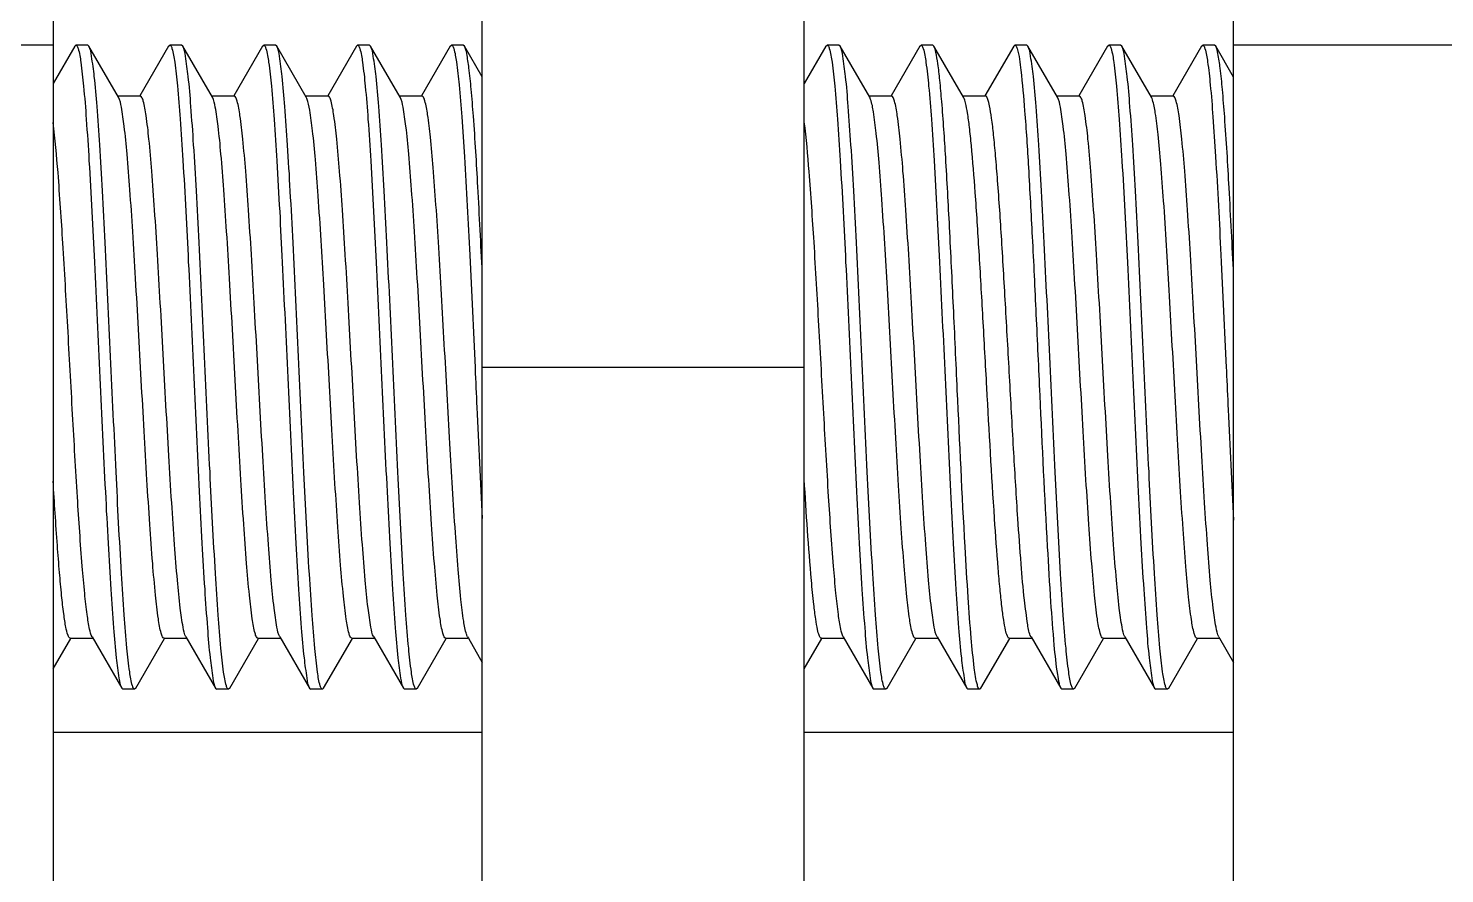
# Model space of a CAD drawing. Extents: x 4995099 to 5303443, y 4627657 to 4889583.
# Drawn here: x 5021306.7 to 5021689.9, y 4732036.4 to 4732265.1 of the extents above; entities that cross this region are included whole.
import ezdxf

# ---------------------------------------------------------------- set-up
doc = ezdxf.new("R2010")
doc.units = 0
doc.header["$LTSCALE"] = 1000
doc.header["$MEASUREMENT"] = 0
doc.layers.get('0').update_dxf_attribs({"color": 4, "linetype": 'CONTINUOUS'})

msp = doc.modelspace()

# ---------------------------------------------------------------- linework, layer by layer
at = {"linetype": 'Continuous'}
for p, q in [((5021429.53, 4731883.02), (5021429.53, 4732641.79)), ((5021313.4, 4732478.34), (5021313.4, 4731908.73)), ((5021632.84, 4731908.73), (5021632.84, 4732478.34)), ((5021516.65, 4731883.02), (5021516.65, 4732396.38)), ((5021313.4, 4732260.54), (5021226.28, 4732260.54)), ((5021319.23, 4732260.26), (5021313.4, 4732250.19)), ((5021319.23, 4732260.26), (5021319.56, 4732260.54)), ((5021322.74, 4732260.54), (5021319.56, 4732260.54)), ((5021322.74, 4732260.54), (5021319.56, 4732260.54)), ((5021319.56, 4732260.54), (5021319.61, 4732260.54)), ((5021323.06, 4732260.26), (5021322.74, 4732260.54)), ((5021331.08, 4732246.42), (5021323.06, 4732260.26)), ((5021344.64, 4732260.26), (5021336.86, 4732246.83)), ((5021344.64, 4732260.26), (5021344.97, 4732260.54)), ((5021348.15, 4732260.54), (5021344.97, 4732260.54)), ((5021348.15, 4732260.54), (5021344.97, 4732260.54)), ((5021344.97, 4732260.54), (5021345.02, 4732260.54)), ((5021348.47, 4732260.26), (5021348.15, 4732260.54)), ((5021356.49, 4732246.42), (5021348.47, 4732260.26)), ((5021370.05, 4732260.26), (5021362.27, 4732246.83)), ((5021370.05, 4732260.26), (5021370.38, 4732260.54)), ((5021373.56, 4732260.54), (5021370.38, 4732260.54)), ((5021373.56, 4732260.54), (5021370.38, 4732260.54)), ((5021370.38, 4732260.54), (5021370.43, 4732260.54)), ((5021373.88, 4732260.26), (5021373.56, 4732260.54)), ((5021381.9, 4732246.42), (5021373.88, 4732260.26)), ((5021395.46, 4732260.26), (5021387.68, 4732246.83)), ((5021395.46, 4732260.26), (5021395.79, 4732260.54)), ((5021398.97, 4732260.54), (5021395.79, 4732260.54)), ((5021398.97, 4732260.54), (5021395.79, 4732260.54)), ((5021395.79, 4732260.54), (5021395.84, 4732260.54)), ((5021399.29, 4732260.26), (5021398.97, 4732260.54)), ((5021407.31, 4732246.42), (5021399.29, 4732260.26)), ((5021420.87, 4732260.26), (5021413.09, 4732246.83)), ((5021420.87, 4732260.26), (5021421.2, 4732260.54)), ((5021424.38, 4732260.54), (5021421.2, 4732260.54)), ((5021424.38, 4732260.54), (5021421.2, 4732260.54)), ((5021421.2, 4732260.54), (5021421.25, 4732260.54)), ((5021424.7, 4732260.26), (5021424.38, 4732260.54)), ((5021429.53, 4732251.93), (5021424.7, 4732260.26)), ((5021522.51, 4732260.26), (5021516.65, 4732250.14)), ((5021522.51, 4732260.26), (5021522.84, 4732260.54)), ((5021526.02, 4732260.54), (5021522.84, 4732260.54)), ((5021526.02, 4732260.54), (5021522.84, 4732260.54)), ((5021522.84, 4732260.54), (5021522.89, 4732260.54)), ((5021526.34, 4732260.26), (5021526.02, 4732260.54)), ((5021534.36, 4732246.42), (5021526.34, 4732260.26)), ((5021547.92, 4732260.26), (5021540.14, 4732246.83)), ((5021547.92, 4732260.26), (5021548.25, 4732260.54)), ((5021551.43, 4732260.54), (5021548.25, 4732260.54)), ((5021551.43, 4732260.54), (5021548.25, 4732260.54)), ((5021548.25, 4732260.54), (5021548.3, 4732260.54)), ((5021551.75, 4732260.26), (5021551.43, 4732260.54)), ((5021559.77, 4732246.42), (5021551.75, 4732260.26)), ((5021573.33, 4732260.26), (5021565.55, 4732246.83)), ((5021573.33, 4732260.26), (5021573.66, 4732260.54)), ((5021576.84, 4732260.54), (5021573.66, 4732260.54)), ((5021576.84, 4732260.54), (5021573.66, 4732260.54)), ((5021573.66, 4732260.54), (5021573.71, 4732260.54)), ((5021577.16, 4732260.26), (5021576.84, 4732260.54)), ((5021585.18, 4732246.42), (5021577.16, 4732260.26)), ((5021598.74, 4732260.26), (5021590.96, 4732246.83)), ((5021598.74, 4732260.26), (5021599.07, 4732260.54)), ((5021602.25, 4732260.54), (5021599.07, 4732260.54)), ((5021602.25, 4732260.54), (5021599.07, 4732260.54)), ((5021599.07, 4732260.54), (5021599.12, 4732260.54)), ((5021602.57, 4732260.26), (5021602.25, 4732260.54)), ((5021610.59, 4732246.42), (5021602.57, 4732260.26)), ((5021624.15, 4732260.26), (5021616.37, 4732246.83)), ((5021624.15, 4732260.26), (5021624.48, 4732260.54)), ((5021627.66, 4732260.54), (5021624.48, 4732260.54)), ((5021627.66, 4732260.54), (5021624.48, 4732260.54)), ((5021624.48, 4732260.54), (5021624.53, 4732260.54)), ((5021627.98, 4732260.26), (5021627.66, 4732260.54)), ((5021632.84, 4732251.88), (5021627.98, 4732260.26)), ((5021719.96, 4732260.54), (5021632.84, 4732260.54)), ((5021337.01, 4732246.75), (5021330.89, 4732246.75)), ((5021362.42, 4732246.75), (5021356.3, 4732246.75)), ((5021387.83, 4732246.75), (5021381.71, 4732246.75)), ((5021413.24, 4732246.75), (5021407.12, 4732246.75)), ((5021540.29, 4732246.75), (5021534.17, 4732246.75)), ((5021565.7, 4732246.75), (5021559.58, 4732246.75)), ((5021591.11, 4732246.75), (5021584.99, 4732246.75)), ((5021616.52, 4732246.75), (5021610.4, 4732246.75)), ((5021382.06, 4732246.08), (5021381.9, 4732246.42)), ((5021534.61, 4732245.86), (5021534.36, 4732246.42)), ((5021427.56, 4732173.33), (5021427.57, 4732173.1)), ((5021429.53, 4732173.42), (5021516.65, 4732173.42)), ((5021630.84, 4732173.33), (5021630.88, 4732172.42)), ((5021313.4, 4732091.83), (5021318.14, 4732100.01)), ((5021317.99, 4732100.1), (5021324.11, 4732100.1)), ((5021323.91, 4732100.43), (5021331.94, 4732086.58)), ((5021335.76, 4732086.58), (5021343.55, 4732100.01)), ((5021343.4, 4732100.1), (5021349.52, 4732100.1)), ((5021349.32, 4732100.43), (5021357.35, 4732086.58)), ((5021361.17, 4732086.58), (5021368.96, 4732100.01)), ((5021368.81, 4732100.1), (5021374.93, 4732100.1)), ((5021374.73, 4732100.43), (5021382.76, 4732086.58)), ((5021386.58, 4732086.58), (5021394.37, 4732100.01)), ((5021394.22, 4732100.1), (5021400.34, 4732100.1)), ((5021400.14, 4732100.43), (5021408.17, 4732086.58)), ((5021411.99, 4732086.58), (5021419.78, 4732100.01)), ((5021419.63, 4732100.1), (5021425.75, 4732100.1)), ((5021425.55, 4732100.43), (5021425.75, 4732100.1)), ((5021425.75, 4732100.1), (5021429.53, 4732093.57)), ((5021516.65, 4732091.79), (5021521.42, 4732100.01)), ((5021521.27, 4732100.1), (5021527.39, 4732100.1)), ((5021527.19, 4732100.43), (5021535.22, 4732086.58)), ((5021539.04, 4732086.58), (5021546.83, 4732100.01)), ((5021546.68, 4732100.1), (5021552.8, 4732100.1)), ((5021552.6, 4732100.43), (5021560.63, 4732086.58)), ((5021564.45, 4732086.58), (5021572.24, 4732100.01)), ((5021572.09, 4732100.1), (5021578.21, 4732100.1)), ((5021578.01, 4732100.43), (5021586.04, 4732086.58)), ((5021589.86, 4732086.58), (5021597.65, 4732100.01)), ((5021597.5, 4732100.1), (5021603.62, 4732100.1)), ((5021603.42, 4732100.43), (5021611.45, 4732086.58)), ((5021615.27, 4732086.58), (5021623.06, 4732100.01)), ((5021622.91, 4732100.1), (5021629.03, 4732100.1)), ((5021628.83, 4732100.43), (5021629.03, 4732100.1)), ((5021629.03, 4732100.1), (5021632.84, 4732093.53)), ((5021331.94, 4732086.58), (5021332.26, 4732086.3)), ((5021335.44, 4732086.3), (5021332.26, 4732086.3)), ((5021335.44, 4732086.3), (5021332.26, 4732086.3)), ((5021335.44, 4732086.3), (5021335.39, 4732086.31)), ((5021335.76, 4732086.58), (5021335.44, 4732086.3)), ((5021357.35, 4732086.58), (5021357.67, 4732086.3)), ((5021360.85, 4732086.3), (5021357.67, 4732086.3)), ((5021360.85, 4732086.3), (5021357.67, 4732086.3)), ((5021360.85, 4732086.3), (5021360.8, 4732086.31)), ((5021361.17, 4732086.58), (5021360.85, 4732086.3)), ((5021382.76, 4732086.58), (5021383.08, 4732086.3)), ((5021386.26, 4732086.3), (5021383.08, 4732086.3)), ((5021386.26, 4732086.3), (5021383.08, 4732086.3)), ((5021386.26, 4732086.3), (5021386.21, 4732086.31)), ((5021386.58, 4732086.58), (5021386.26, 4732086.3)), ((5021408.17, 4732086.58), (5021408.49, 4732086.3)), ((5021411.67, 4732086.3), (5021408.49, 4732086.3)), ((5021411.67, 4732086.3), (5021408.49, 4732086.3)), ((5021411.67, 4732086.3), (5021411.62, 4732086.31)), ((5021411.99, 4732086.58), (5021411.67, 4732086.3)), ((5021535.22, 4732086.58), (5021535.54, 4732086.3)), ((5021538.72, 4732086.3), (5021535.54, 4732086.3)), ((5021538.72, 4732086.3), (5021535.54, 4732086.3)), ((5021538.72, 4732086.3), (5021538.67, 4732086.31)), ((5021539.04, 4732086.58), (5021538.72, 4732086.3)), ((5021560.63, 4732086.58), (5021560.95, 4732086.3)), ((5021564.13, 4732086.3), (5021560.95, 4732086.3)), ((5021564.13, 4732086.3), (5021560.95, 4732086.3)), ((5021564.45, 4732086.58), (5021564.13, 4732086.3)), ((5021586.04, 4732086.58), (5021586.36, 4732086.3)), ((5021589.54, 4732086.3), (5021586.36, 4732086.3)), ((5021589.54, 4732086.3), (5021586.36, 4732086.3)), ((5021589.54, 4732086.3), (5021589.49, 4732086.31)), ((5021589.86, 4732086.58), (5021589.54, 4732086.3)), ((5021611.45, 4732086.58), (5021611.77, 4732086.3)), ((5021614.95, 4732086.3), (5021611.77, 4732086.3)), ((5021614.95, 4732086.3), (5021611.77, 4732086.3)), ((5021614.95, 4732086.3), (5021614.9, 4732086.31)), ((5021615.27, 4732086.58), (5021614.95, 4732086.3)), ((5021313.4, 4732074.69), (5021429.53, 4732074.69)), ((5021516.65, 4732074.69), (5021632.84, 4732074.69))]:
    msp.add_line(p, q, dxfattribs=at)
for points, knots in [([(5021319.61, 4732260.54), (5021319.66, 4732260.52), (5021319.96, 4732260.29), (5021320.05, 4732259.91), (5021320.15, 4732259.62)], [0, 0, 0, 0, 0.146246, 1, 1, 1, 1]), ([(5021320.15, 4732259.62), (5021320.53, 4732258.41), (5021321.03, 4732255), (5021321.75, 4732248.62), (5021322.43, 4732239.73), (5021323.46, 4732223.85), (5021324.65, 4732200.55), (5021326.04, 4732170.69), (5021327.22, 4732145.33), (5021328.21, 4732126.24), (5021328.92, 4732113.95), (5021329.66, 4732103.65), (5021330.3, 4732095.6), (5021331.07, 4732090.23), (5021331.47, 4732087.39), (5021331.94, 4732086.58)], [0, 0, 0, 0, 0.021868, 0.059293, 0.111148, 0.175758, 0.334416, 0.514504, 0.692433, 0.773207, 0.844889, 0.905123, 0.951944, 0.983855, 1, 1, 1, 1]), ([(5021334.85, 4732087.23), (5021334.46, 4732088.44), (5021333.96, 4732091.86), (5021333.25, 4732098.24), (5021332.56, 4732107.13), (5021331.53, 4732123.01), (5021330.34, 4732146.32), (5021328.96, 4732176.17), (5021327.78, 4732201.53), (5021326.79, 4732220.61), (5021326.07, 4732232.9), (5021325.34, 4732243.2), (5021324.7, 4732251.24), (5021323.93, 4732256.61), (5021323.53, 4732259.45), (5021323.06, 4732260.26)], [0, 0, 0, 0, 0.021893, 0.059337, 0.111209, 0.175831, 0.334488, 0.514558, 0.692467, 0.773229, 0.8449, 0.905129, 0.951948, 0.983856, 1, 1, 1, 1]), ([(5021345.02, 4732260.54), (5021345.07, 4732260.52), (5021345.36, 4732260.3), (5021345.46, 4732259.93), (5021345.55, 4732259.65)], [0, 0, 0, 0, 0.147522, 1, 1, 1, 1]), ([(5021345.55, 4732259.65), (5021345.94, 4732258.45), (5021346.43, 4732255.06), (5021347.15, 4732248.7), (5021347.84, 4732239.84), (5021348.87, 4732223.97), (5021350.06, 4732200.66), (5021351.44, 4732170.79), (5021352.62, 4732145.4), (5021353.62, 4732126.3), (5021354.33, 4732113.99), (5021355.06, 4732103.68), (5021355.71, 4732095.62), (5021356.48, 4732090.24), (5021356.88, 4732087.39), (5021357.35, 4732086.58)], [0, 0, 0, 0, 0.02168, 0.058952, 0.110694, 0.175227, 0.333837, 0.514005, 0.692077, 0.772934, 0.8447, 0.905011, 0.95189, 0.983838, 1, 1, 1, 1]), ([(5021360.26, 4732087.23), (5021359.88, 4732088.44), (5021359.38, 4732091.85), (5021358.66, 4732098.23), (5021357.98, 4732107.11), (5021356.95, 4732123), (5021355.76, 4732146.3), (5021354.37, 4732176.16), (5021353.19, 4732201.52), (5021352.2, 4732220.6), (5021351.48, 4732232.89), (5021350.75, 4732243.19), (5021350.11, 4732251.24), (5021349.34, 4732256.61), (5021348.94, 4732259.45), (5021348.47, 4732260.26)], [0, 0, 0, 0, 0.021869, 0.059298, 0.111159, 0.175773, 0.334425, 0.514513, 0.692436, 0.773203, 0.844885, 0.905123, 0.951945, 0.983855, 1, 1, 1, 1]), ([(5021370.43, 4732260.54), (5021370.48, 4732260.52), (5021370.78, 4732260.29), (5021370.88, 4732259.91), (5021370.97, 4732259.62)], [0, 0, 0, 0, 0.146192, 1, 1, 1, 1]), ([(5021370.97, 4732259.62), (5021371.35, 4732258.41), (5021371.85, 4732254.99), (5021372.57, 4732248.61), (5021373.25, 4732239.73), (5021374.28, 4732223.85), (5021375.47, 4732200.54), (5021376.86, 4732170.68), (5021378.04, 4732145.33), (5021379.03, 4732126.24), (5021379.74, 4732113.95), (5021380.48, 4732103.65), (5021381.12, 4732095.6), (5021381.89, 4732090.23), (5021382.29, 4732087.39), (5021382.76, 4732086.58)], [0, 0, 0, 0, 0.021875, 0.059308, 0.111172, 0.175789, 0.334441, 0.514524, 0.692444, 0.773209, 0.844888, 0.905124, 0.951946, 0.983855, 1, 1, 1, 1]), ([(5021385.68, 4732087.2), (5021385.29, 4732088.4), (5021384.79, 4732091.8), (5021384.08, 4732098.15), (5021383.39, 4732107.02), (5021382.36, 4732122.89), (5021381.17, 4732146.2), (5021379.79, 4732176.07), (5021378.61, 4732201.45), (5021377.61, 4732220.55), (5021376.9, 4732232.86), (5021376.17, 4732243.17), (5021375.52, 4732251.23), (5021374.75, 4732256.61), (5021374.35, 4732259.45), (5021373.88, 4732260.26)], [0, 0, 0, 0, 0.021696, 0.058981, 0.110733, 0.175273, 0.333889, 0.51405, 0.692109, 0.772959, 0.844718, 0.905021, 0.951895, 0.98384, 1, 1, 1, 1]), ([(5021395.84, 4732260.54), (5021395.89, 4732260.52), (5021396.19, 4732260.29), (5021396.29, 4732259.91), (5021396.38, 4732259.61)], [0, 0, 0, 0, 0.146067, 1, 1, 1, 1]), ([(5021396.38, 4732259.61), (5021396.77, 4732258.41), (5021397.26, 4732254.99), (5021397.98, 4732248.61), (5021398.66, 4732239.72), (5021399.69, 4732223.84), (5021400.88, 4732200.53), (5021402.27, 4732170.68), (5021403.45, 4732145.32), (5021404.44, 4732126.24), (5021405.15, 4732113.95), (5021405.89, 4732103.65), (5021406.53, 4732095.6), (5021407.3, 4732090.23), (5021407.7, 4732087.39), (5021408.17, 4732086.58)], [0, 0, 0, 0, 0.021894, 0.059339, 0.111212, 0.175833, 0.334492, 0.514561, 0.69247, 0.773231, 0.844902, 0.905131, 0.951948, 0.983856, 1, 1, 1, 1]), ([(5021411.08, 4732087.23), (5021410.69, 4732088.44), (5021410.2, 4732091.85), (5021409.48, 4732098.23), (5021408.8, 4732107.11), (5021407.77, 4732123), (5021406.58, 4732146.3), (5021405.19, 4732176.16), (5021404.01, 4732201.52), (5021403.02, 4732220.6), (5021402.3, 4732232.89), (5021401.57, 4732243.19), (5021400.93, 4732251.24), (5021400.16, 4732256.61), (5021399.76, 4732259.45), (5021399.29, 4732260.26)], [0, 0, 0, 0, 0.021872, 0.059299, 0.111157, 0.175768, 0.334426, 0.51451, 0.692437, 0.773209, 0.84489, 0.905124, 0.951944, 0.983855, 1, 1, 1, 1]), ([(5021421.25, 4732260.54), (5021421.3, 4732260.52), (5021421.6, 4732260.3), (5021421.69, 4732259.92), (5021421.79, 4732259.62)], [0, 0, 0, 0, 0.14652, 1, 1, 1, 1]), ([(5021421.79, 4732259.62), (5021422.16, 4732258.46), (5021422.65, 4732255.16), (5021423.35, 4732249), (5021424.02, 4732240.43), (5021425.03, 4732225.09), (5021426.2, 4732202.48), (5021427.09, 4732183.47), (5021427.56, 4732173.33)], [0, 0, 0, 0, 0.0425, 0.114919, 0.215181, 0.340186, 0.648075, 1, 1, 1, 1]), ([(5021429.53, 4732198.84), (5021429.15, 4732206.64), (5021428.43, 4732220.79), (5021427.45, 4732237.41), (5021426.58, 4732248.11), (5021426.03, 4732253.79), (5021425.43, 4732257.63), (5021425.05, 4732259.66), (5021424.7, 4732260.26)], [0, 0, 0, 0, 0.379707, 0.689476, 0.809337, 0.902177, 0.966048, 1, 1, 1, 1]), ([(5021522.89, 4732260.54), (5021522.94, 4732260.52), (5021523.24, 4732260.3), (5021523.33, 4732259.92), (5021523.43, 4732259.63)], [0, 0, 0, 0, 0.146788, 1, 1, 1, 1]), ([(5021523.43, 4732259.63), (5021523.81, 4732258.43), (5021524.31, 4732255.02), (5021525.02, 4732248.65), (5021525.71, 4732239.78), (5021526.74, 4732223.9), (5021527.93, 4732200.59), (5021529.32, 4732170.73), (5021530.49, 4732145.36), (5021531.49, 4732126.27), (5021532.2, 4732113.97), (5021532.93, 4732103.66), (5021533.58, 4732095.61), (5021534.35, 4732090.24), (5021534.75, 4732087.39), (5021535.22, 4732086.58)], [0, 0, 0, 0, 0.021788, 0.059148, 0.110955, 0.175533, 0.334174, 0.514296, 0.692285, 0.773094, 0.844811, 0.905077, 0.951921, 0.983848, 1, 1, 1, 1]), ([(5021538.13, 4732087.23), (5021537.74, 4732088.44), (5021537.25, 4732091.85), (5021536.53, 4732098.23), (5021535.85, 4732107.12), (5021534.82, 4732123), (5021533.62, 4732146.31), (5021532.24, 4732176.16), (5021531.06, 4732201.52), (5021530.07, 4732220.61), (5021529.35, 4732232.89), (5021528.62, 4732243.19), (5021527.98, 4732251.24), (5021527.21, 4732256.61), (5021526.81, 4732259.45), (5021526.34, 4732260.26)], [0, 0, 0, 0, 0.021877, 0.059311, 0.111175, 0.175792, 0.334445, 0.514524, 0.692444, 0.773209, 0.844887, 0.905122, 0.951945, 0.983855, 1, 1, 1, 1]), ([(5021548.3, 4732260.54), (5021548.35, 4732260.52), (5021548.65, 4732260.3), (5021548.74, 4732259.92), (5021548.84, 4732259.63)], [0, 0, 0, 0, 0.146706, 1, 1, 1, 1]), ([(5021548.84, 4732259.63), (5021549.22, 4732258.43), (5021549.72, 4732255.02), (5021550.43, 4732248.65), (5021551.12, 4732239.77), (5021552.15, 4732223.89), (5021553.34, 4732200.59), (5021554.73, 4732170.72), (5021555.91, 4732145.36), (5021556.9, 4732126.26), (5021557.61, 4732113.97), (5021558.34, 4732103.66), (5021558.99, 4732095.61), (5021559.76, 4732090.23), (5021560.16, 4732087.39), (5021560.63, 4732086.58)], [0, 0, 0, 0, 0.0218, 0.059172, 0.110989, 0.175574, 0.334211, 0.514328, 0.692305, 0.773106, 0.844818, 0.905082, 0.951925, 0.983849, 1, 1, 1, 1]), ([(5021560.17, 4732124.8), (5021559.38, 4732138.93), (5021558.37, 4732160.59), (5021557.04, 4732189.42), (5021556.03, 4732210.41), (5021555.02, 4732228.91), (5021554.15, 4732242.19), (5021553.39, 4732250.63), (5021552.9, 4732255.1), (5021552.39, 4732258.15), (5021552.04, 4732259.77), (5021551.75, 4732260.26)], [0, 0, 0, 0, 0.31261, 0.479025, 0.637331, 0.776893, 0.888349, 0.931124, 0.964281, 0.987309, 1, 1, 1, 1]), ([(5021573.71, 4732260.54), (5021573.76, 4732260.52), (5021574.06, 4732260.3), (5021574.15, 4732259.92), (5021574.25, 4732259.63)], [0, 0, 0, 0, 0.14666, 1, 1, 1, 1]), ([(5021574.25, 4732259.63), (5021574.85, 4732257.74), (5021575.45, 4732252.06), (5021576.48, 4732241.36), (5021577.39, 4732226.31), (5021578.39, 4732207.95), (5021579.37, 4732187.39), (5021580.66, 4732159.43), (5021581.64, 4732138.46), (5021582.41, 4732124.8)], [0, 0, 0, 0, 0.04411, 0.125541, 0.239358, 0.37843, 0.533993, 0.696234, 1, 1, 1, 1]), ([(5021588.96, 4732087.21), (5021588.57, 4732088.41), (5021588.07, 4732091.82), (5021587.36, 4732098.18), (5021586.67, 4732107.06), (5021585.64, 4732122.93), (5021584.45, 4732146.24), (5021583.06, 4732176.11), (5021581.88, 4732201.48), (5021580.89, 4732220.58), (5021580.18, 4732232.87), (5021579.45, 4732243.18), (5021578.8, 4732251.24), (5021578.03, 4732256.61), (5021577.63, 4732259.45), (5021577.16, 4732260.26)], [0, 0, 0, 0, 0.02177, 0.059115, 0.110912, 0.175482, 0.334119, 0.514249, 0.692251, 0.773068, 0.844793, 0.905066, 0.951916, 0.983846, 1, 1, 1, 1]), ([(5021599.12, 4732260.54), (5021599.17, 4732260.52), (5021599.47, 4732260.29), (5021599.57, 4732259.91), (5021599.66, 4732259.61)], [0, 0, 0, 0, 0.146034, 1, 1, 1, 1]), ([(5021599.66, 4732259.61), (5021600.05, 4732258.4), (5021600.54, 4732254.99), (5021601.26, 4732248.6), (5021601.94, 4732239.72), (5021602.97, 4732223.83), (5021604.17, 4732200.53), (5021605.55, 4732170.67), (5021606.73, 4732145.32), (5021607.72, 4732126.24), (5021608.43, 4732113.95), (5021609.17, 4732103.65), (5021609.81, 4732095.6), (5021610.58, 4732090.23), (5021610.98, 4732087.39), (5021611.45, 4732086.58)], [0, 0, 0, 0, 0.021899, 0.059349, 0.111223, 0.175847, 0.334508, 0.514576, 0.692482, 0.773242, 0.844912, 0.905137, 0.951951, 0.983857, 1, 1, 1, 1]), ([(5021614.36, 4732087.24), (5021613.97, 4732088.44), (5021613.47, 4732091.86), (5021612.76, 4732098.25), (5021612.07, 4732107.14), (5021611.04, 4732123.02), (5021609.85, 4732146.33), (5021608.47, 4732176.18), (5021607.29, 4732201.53), (5021606.3, 4732220.61), (5021605.58, 4732232.9), (5021604.85, 4732243.2), (5021604.21, 4732251.24), (5021603.44, 4732256.61), (5021603.04, 4732259.45), (5021602.57, 4732260.26)], [0, 0, 0, 0, 0.02191, 0.059368, 0.111249, 0.175876, 0.33454, 0.514602, 0.692499, 0.773255, 0.84492, 0.905142, 0.951954, 0.983858, 1, 1, 1, 1]), ([(5021624.53, 4732260.54), (5021624.58, 4732260.52), (5021624.88, 4732260.3), (5021624.97, 4732259.92), (5021625.06, 4732259.63)], [0, 0, 0, 0, 0.147008, 1, 1, 1, 1]), ([(5021625.06, 4732259.63), (5021625.44, 4732258.47), (5021625.93, 4732255.18), (5021626.63, 4732249.03), (5021627.3, 4732240.46), (5021628.31, 4732225.12), (5021629.48, 4732202.5), (5021630.36, 4732183.48), (5021630.84, 4732173.33)], [0, 0, 0, 0, 0.042374, 0.114709, 0.214932, 0.339935, 0.647912, 1, 1, 1, 1]), ([(5021632.84, 4732198.33), (5021632.45, 4732206.19), (5021631.73, 4732220.46), (5021630.74, 4732237.21), (5021629.87, 4732248.01), (5021629.32, 4732253.74), (5021628.71, 4732257.61), (5021628.33, 4732259.65), (5021627.98, 4732260.26)], [0, 0, 0, 0, 0.379459, 0.689334, 0.809279, 0.902185, 0.96608, 1, 1, 1, 1]), ([(5021349.32, 4732100.43), (5021348.87, 4732101.22), (5021348.4, 4732103.92), (5021347.63, 4732109), (5021346.94, 4732116.48), (5021346.18, 4732125.98), (5021345.43, 4732137.2), (5021344.4, 4732154.37), (5021343.42, 4732172.36), (5021342.41, 4732190.5), (5021341.66, 4732203.52), (5021340.9, 4732215.45), (5021340.16, 4732225.85), (5021339.42, 4732234.39), (5021338.72, 4732240.66), (5021338.05, 4732244.55), (5021337.55, 4732246.23), (5021337.17, 4732246.75), (5021337.01, 4732246.75)], [0, 0, 0, 0, 0.01868, 0.054278, 0.105764, 0.171348, 0.248694, 0.335026, 0.52201, 0.615925, 0.705601, 0.787808, 0.859593, 0.918386, 0.962109, 0.989306, 0.996546, 1, 1, 1, 1]), ([(5021374.73, 4732100.43), (5021374.28, 4732101.22), (5021373.81, 4732103.92), (5021373.04, 4732109), (5021372.35, 4732116.48), (5021371.59, 4732125.98), (5021370.84, 4732137.2), (5021369.81, 4732154.37), (5021368.83, 4732172.36), (5021367.82, 4732190.5), (5021367.07, 4732203.52), (5021366.31, 4732215.45), (5021365.57, 4732225.85), (5021364.83, 4732234.39), (5021364.13, 4732240.66), (5021363.46, 4732244.55), (5021362.95, 4732246.23), (5021362.58, 4732246.75), (5021362.42, 4732246.75)], [0, 0, 0, 0, 0.018679, 0.054277, 0.105763, 0.171348, 0.248695, 0.335027, 0.52201, 0.615925, 0.7056, 0.787807, 0.859593, 0.918386, 0.96211, 0.989308, 0.996544, 1, 1, 1, 1]), ([(5021400.14, 4732100.43), (5021399.69, 4732101.22), (5021399.22, 4732103.92), (5021398.45, 4732109), (5021397.76, 4732116.48), (5021397, 4732125.98), (5021396.25, 4732137.2), (5021395.22, 4732154.37), (5021394.24, 4732172.36), (5021393.23, 4732190.5), (5021392.48, 4732203.52), (5021391.72, 4732215.45), (5021390.98, 4732225.85), (5021390.24, 4732234.39), (5021389.54, 4732240.66), (5021388.87, 4732244.55), (5021388.37, 4732246.23), (5021387.99, 4732246.75), (5021387.83, 4732246.75)], [0, 0, 0, 0, 0.01868, 0.054279, 0.105766, 0.17135, 0.248697, 0.335029, 0.522011, 0.615926, 0.705601, 0.78781, 0.859595, 0.918388, 0.962111, 0.989307, 0.996546, 1, 1, 1, 1]), ([(5021425.25, 4732101.16), (5021424.88, 4732102.31), (5021424.35, 4732105.48), (5021423.63, 4732111.31), (5021422.92, 4732119.3), (5021421.88, 4732133.33), (5021420.67, 4732153.67), (5021419.5, 4732175.16), (5021418.51, 4732192.83), (5021417.77, 4732205.39), (5021417.04, 4732216.86), (5021416.31, 4732226.82), (5021415.59, 4732234.98), (5021414.91, 4732240.96), (5021414.25, 4732244.65), (5021413.76, 4732246.26), (5021413.4, 4732246.75), (5021413.24, 4732246.75)], [0, 0, 0, 0, 0.024737, 0.065402, 0.120735, 0.188882, 0.353983, 0.53832, 0.629884, 0.716845, 0.796224, 0.865309, 0.92175, 0.963653, 0.989702, 0.996649, 1, 1, 1, 1]), ([(5021552.6, 4732100.43), (5021552.15, 4732101.22), (5021551.68, 4732103.92), (5021550.91, 4732109), (5021550.22, 4732116.48), (5021549.46, 4732125.98), (5021548.71, 4732137.2), (5021547.68, 4732154.37), (5021546.7, 4732172.36), (5021545.69, 4732190.5), (5021544.94, 4732203.52), (5021544.18, 4732215.45), (5021543.44, 4732225.85), (5021542.7, 4732234.39), (5021542, 4732240.66), (5021541.33, 4732244.55), (5021540.83, 4732246.23), (5021540.45, 4732246.75), (5021540.29, 4732246.75)], [0, 0, 0, 0, 0.01868, 0.054279, 0.105765, 0.17135, 0.248696, 0.335029, 0.522011, 0.615925, 0.705601, 0.787809, 0.859595, 0.918388, 0.962111, 0.989308, 0.996545, 1, 1, 1, 1]), ([(5021574.44, 4732132.5), (5021574.05, 4732138.41), (5021573.3, 4732150.8), (5021572.25, 4732169.75), (5021571.19, 4732188.97), (5021570.14, 4732207.06), (5021569.23, 4732220.82), (5021568.47, 4732230.28), (5021567.94, 4732235.93), (5021567.43, 4732240.36), (5021566.88, 4732243.77), (5021566.46, 4732245.56), (5021565.98, 4732246.75), (5021565.7, 4732246.75)], [0, 0, 0, 0, 0.154792, 0.324211, 0.496022, 0.657766, 0.797744, 0.856333, 0.905865, 0.945463, 0.974462, 0.992476, 1, 1, 1, 1]), ([(5021603.42, 4732100.43), (5021602.97, 4732101.22), (5021602.5, 4732103.92), (5021601.73, 4732109), (5021601.04, 4732116.48), (5021600.28, 4732125.98), (5021599.53, 4732137.2), (5021598.5, 4732154.37), (5021597.52, 4732172.36), (5021596.51, 4732190.5), (5021595.76, 4732203.52), (5021595, 4732215.45), (5021594.26, 4732225.85), (5021593.52, 4732234.39), (5021592.82, 4732240.66), (5021592.15, 4732244.55), (5021591.64, 4732246.23), (5021591.27, 4732246.75), (5021591.11, 4732246.75)], [0, 0, 0, 0, 0.018679, 0.054277, 0.105763, 0.171347, 0.248694, 0.335026, 0.52201, 0.615925, 0.7056, 0.787807, 0.859592, 0.918386, 0.962109, 0.989307, 0.996544, 1, 1, 1, 1]), ([(5021628.83, 4732100.43), (5021628.38, 4732101.22), (5021627.91, 4732103.92), (5021627.14, 4732109), (5021626.45, 4732116.48), (5021625.69, 4732125.98), (5021624.94, 4732137.2), (5021623.91, 4732154.37), (5021622.93, 4732172.36), (5021621.92, 4732190.5), (5021621.17, 4732203.52), (5021620.41, 4732215.45), (5021619.67, 4732225.85), (5021618.93, 4732234.39), (5021618.23, 4732240.66), (5021617.56, 4732244.55), (5021617.05, 4732246.23), (5021616.68, 4732246.75), (5021616.52, 4732246.75)], [0, 0, 0, 0, 0.018679, 0.054278, 0.105765, 0.17135, 0.248696, 0.335028, 0.522011, 0.615925, 0.705601, 0.787809, 0.859594, 0.918388, 0.962111, 0.989308, 0.996544, 1, 1, 1, 1]), ([(5021343.4, 4732100.1), (5021343.23, 4732100.1), (5021342.86, 4732100.62), (5021342.36, 4732102.3), (5021341.69, 4732106.19), (5021340.99, 4732112.45), (5021340.25, 4732120.99), (5021339.5, 4732131.4), (5021338.75, 4732143.33), (5021338, 4732156.34), (5021336.99, 4732174.49), (5021336.01, 4732192.48), (5021334.97, 4732209.64), (5021334.23, 4732220.87), (5021333.47, 4732230.36), (5021332.78, 4732237.85), (5021332.01, 4732242.93), (5021331.54, 4732245.62), (5021331.08, 4732246.42)], [0, 0, 0, 0, 0.003456, 0.010692, 0.037889, 0.081613, 0.140407, 0.212192, 0.2944, 0.384075, 0.47799, 0.664972, 0.751304, 0.828651, 0.894236, 0.945722, 0.981321, 1, 1, 1, 1]), ([(5021368.81, 4732100.1), (5021368.64, 4732100.1), (5021368.27, 4732100.62), (5021367.77, 4732102.3), (5021367.1, 4732106.19), (5021366.4, 4732112.45), (5021365.66, 4732120.99), (5021364.91, 4732131.4), (5021364.16, 4732143.33), (5021363.41, 4732156.34), (5021362.4, 4732174.49), (5021361.42, 4732192.48), (5021360.38, 4732209.64), (5021359.64, 4732220.87), (5021358.88, 4732230.36), (5021358.19, 4732237.85), (5021357.42, 4732242.93), (5021356.95, 4732245.62), (5021356.49, 4732246.42)], [0, 0, 0, 0, 0.003455, 0.010693, 0.037891, 0.081614, 0.140407, 0.212192, 0.2944, 0.384075, 0.47799, 0.664974, 0.751306, 0.828653, 0.894237, 0.945722, 0.98132, 1, 1, 1, 1]), ([(5021394.22, 4732100.1), (5021394.06, 4732100.1), (5021393.69, 4732100.6), (5021393.2, 4732102.24), (5021392.53, 4732106.03), (5021391.85, 4732112.14), (5021391.11, 4732120.48), (5021390.37, 4732130.65), (5021389.63, 4732142.34), (5021388.89, 4732155.12), (5021387.89, 4732173.02), (5021386.71, 4732194.65), (5021385.48, 4732215.02), (5021384.42, 4732228.91), (5021383.72, 4732236.66), (5021382.98, 4732242.16), (5021382.47, 4732245.09), (5021382.06, 4732246.08)], [0, 0, 0, 0, 0.003398, 0.010481, 0.037063, 0.079811, 0.137346, 0.207687, 0.288384, 0.376611, 0.469274, 0.654855, 0.819309, 0.886268, 0.939811, 0.978111, 1, 1, 1, 1]), ([(5021419.63, 4732100.1), (5021419.46, 4732100.1), (5021419.09, 4732100.62), (5021418.59, 4732102.3), (5021417.92, 4732106.19), (5021417.22, 4732112.45), (5021416.48, 4732120.99), (5021415.73, 4732131.4), (5021414.98, 4732143.33), (5021414.23, 4732156.34), (5021413.22, 4732174.49), (5021412.24, 4732192.48), (5021411.2, 4732209.64), (5021410.46, 4732220.87), (5021409.7, 4732230.36), (5021409.01, 4732237.85), (5021408.24, 4732242.93), (5021407.77, 4732245.62), (5021407.31, 4732246.42)], [0, 0, 0, 0, 0.003456, 0.010692, 0.037889, 0.081613, 0.140406, 0.212192, 0.294399, 0.384075, 0.477989, 0.664972, 0.751304, 0.828651, 0.894236, 0.945722, 0.981321, 1, 1, 1, 1]), ([(5021546.68, 4732100.1), (5021546.52, 4732100.1), (5021546.16, 4732100.59), (5021545.66, 4732102.22), (5021545, 4732105.95), (5021544.32, 4732111.98), (5021543.59, 4732120.22), (5021542.86, 4732130.26), (5021542.12, 4732141.82), (5021541.38, 4732154.47), (5021540.39, 4732172.24), (5021539.22, 4732193.78), (5021538, 4732214.14), (5021536.95, 4732228.12), (5021536.24, 4732236.01), (5021535.52, 4732241.71), (5021535, 4732244.77), (5021534.61, 4732245.86)], [0, 0, 0, 0, 0.00337, 0.010373, 0.036639, 0.078887, 0.135774, 0.205372, 0.28529, 0.372768, 0.464782, 0.64963, 0.814469, 0.882133, 0.936734, 0.976432, 1, 1, 1, 1]), ([(5021568.14, 4732132.5), (5021567.35, 4732144.3), (5021566.35, 4732162.4), (5021565.02, 4732186.49), (5021564.02, 4732204.08), (5021563.02, 4732219.63), (5021562.15, 4732230.83), (5021561.4, 4732238.01), (5021560.91, 4732241.85), (5021560.41, 4732244.53), (5021560.04, 4732245.96), (5021559.77, 4732246.42)], [0, 0, 0, 0, 0.310342, 0.475677, 0.633257, 0.772654, 0.88467, 0.928035, 0.961992, 0.986043, 1, 1, 1, 1]), ([(5021597.5, 4732100.1), (5021597.33, 4732100.1), (5021596.96, 4732100.62), (5021596.46, 4732102.3), (5021595.79, 4732106.19), (5021595.09, 4732112.45), (5021594.35, 4732120.99), (5021593.6, 4732131.4), (5021592.85, 4732143.33), (5021592.1, 4732156.34), (5021591.09, 4732174.49), (5021590.11, 4732192.48), (5021589.07, 4732209.64), (5021588.33, 4732220.87), (5021587.57, 4732230.36), (5021586.88, 4732237.85), (5021586.11, 4732242.93), (5021585.64, 4732245.62), (5021585.18, 4732246.42)], [0, 0, 0, 0, 0.003456, 0.010693, 0.037891, 0.081614, 0.140408, 0.212193, 0.2944, 0.384075, 0.47799, 0.664973, 0.751306, 0.828653, 0.894237, 0.945723, 0.981321, 1, 1, 1, 1]), ([(5021622.91, 4732100.1), (5021622.75, 4732100.1), (5021622.39, 4732100.59), (5021621.9, 4732102.2), (5021621.24, 4732105.91), (5021620.56, 4732111.9), (5021619.83, 4732120.08), (5021619.1, 4732130.07), (5021618.37, 4732141.56), (5021617.63, 4732154.15), (5021616.64, 4732171.85), (5021615.47, 4732193.35), (5021614.26, 4732213.69), (5021613.21, 4732227.72), (5021612.5, 4732235.67), (5021611.78, 4732241.47), (5021611.26, 4732244.61), (5021610.88, 4732245.74)], [0, 0, 0, 0, 0.003356, 0.010319, 0.036431, 0.078432, 0.135001, 0.204233, 0.283766, 0.370875, 0.462568, 0.647052, 0.812078, 0.880087, 0.935211, 0.975599, 1, 1, 1, 1]), ([(5021323.91, 4732100.43), (5021323.55, 4732101.06), (5021323.12, 4732103.14), (5021322.47, 4732107.04), (5021321.87, 4732112.74), (5021320.94, 4732123.33), (5021319.86, 4732139.49), (5021318.62, 4732161.1), (5021317.37, 4732184.01), (5021316.13, 4732205.82), (5021314.9, 4732224.22), (5021313.97, 4732235.1), (5021313.4, 4732239.6)], [0, 0, 0, 0, 0.015697, 0.044446, 0.085716, 0.138485, 0.272802, 0.433446, 0.603652, 0.765638, 0.902498, 1, 1, 1, 1]), ([(5021527.19, 4732100.43), (5021526.83, 4732101.06), (5021526.4, 4732103.15), (5021525.75, 4732107.07), (5021525.15, 4732112.79), (5021524.21, 4732123.42), (5021523.13, 4732139.64), (5021521.89, 4732161.32), (5021520.64, 4732184.28), (5021519.4, 4732206.1), (5021518.16, 4732224.48), (5021517.23, 4732235.32), (5021516.65, 4732239.8)], [0, 0, 0, 0, 0.015724, 0.044547, 0.085931, 0.138844, 0.273487, 0.434437, 0.604811, 0.766729, 0.903208, 1, 1, 1, 1]), ([(5021427.57, 4732173.1), (5021427.73, 4732169.59), (5021428.36, 4732156.04), (5021429, 4732142.5), (5021429.53, 4732132.47)], [0, 0, 0, 0, 0.259611, 1, 1, 1, 1]), ([(5021630.88, 4732172.42), (5021631.04, 4732168.92), (5021631.67, 4732155.44), (5021632.31, 4732141.97), (5021632.84, 4732132)], [0, 0, 0, 0, 0.259922, 1, 1, 1, 1]), ([(5021317.99, 4732100.1), (5021317.68, 4732100.1), (5021317.19, 4732101.43), (5021316.74, 4732103.39), (5021316.18, 4732107.15), (5021315.64, 4732112.03), (5021315.07, 4732118.23), (5021314.28, 4732128.55), (5021313.75, 4732136.81), (5021313.39, 4732142.62)], [0, 0, 0, 0, 0.021802, 0.074827, 0.160247, 0.276725, 0.42207, 0.593424, 1, 1, 1, 1]), ([(5021519.24, 4732109.22), (5021518.99, 4732111.37), (5021517.91, 4732122.62), (5021517.2, 4732133.9), (5021516.65, 4732143.02)], [0, 0, 0, 0, 0.19131, 1, 1, 1, 1]), ([(5021572.09, 4732100.1), (5021571.85, 4732100.1), (5021571.39, 4732101.04), (5021571.02, 4732102.55), (5021570.53, 4732105.34), (5021570.07, 4732109.01), (5021569.58, 4732113.69), (5021568.89, 4732121.61), (5021568.44, 4732127.99), (5021568.14, 4732132.5)], [0, 0, 0, 0, 0.022487, 0.074555, 0.158145, 0.272549, 0.416177, 0.587029, 1, 1, 1, 1]), ([(5021578.01, 4732100.43), (5021577.44, 4732101.42), (5021576.97, 4732104.88), (5021576.03, 4732111.39), (5021575.26, 4732121.03), (5021574.72, 4732128.39), (5021574.44, 4732132.5)], [0, 0, 0, 0, 0.10579, 0.314513, 0.617347, 1, 1, 1, 1]), ([(5021563.48, 4732087.44), (5021563.04, 4732088.94), (5021562.49, 4732093.18), (5021561.69, 4732101.08), (5021560.92, 4732112.01), (5021560.43, 4732120.25), (5021560.17, 4732124.8)], [0, 0, 0, 0, 0.125282, 0.339928, 0.635519, 1, 1, 1, 1]), ([(5021582.41, 4732124.8), (5021582.68, 4732119.84), (5021583.2, 4732110.97), (5021584.08, 4732099.49), (5021584.79, 4732092.12), (5021585.49, 4732088.26), (5021585.8, 4732086.99), (5021586.04, 4732086.58)], [0, 0, 0, 0, 0.387702, 0.692616, 0.899746, 0.963455, 1, 1, 1, 1]), ([(5021521.27, 4732100.1), (5021521.02, 4732100.1), (5021520.55, 4732101.11), (5021520.17, 4732102.7), (5021519.66, 4732105.66), (5021519.39, 4732107.91), (5021519.24, 4732109.22)], [0, 0, 0, 0, 0.081724, 0.272801, 0.579947, 1, 1, 1, 1]), ([(5021335.39, 4732086.31), (5021335.34, 4732086.32), (5021335.04, 4732086.55), (5021334.94, 4732086.94), (5021334.85, 4732087.23)], [0, 0, 0, 0, 0.146075, 1, 1, 1, 1]), ([(5021360.8, 4732086.31), (5021360.75, 4732086.32), (5021360.45, 4732086.55), (5021360.35, 4732086.93), (5021360.26, 4732087.23)], [0, 0, 0, 0, 0.146237, 1, 1, 1, 1]), ([(5021386.21, 4732086.31), (5021386.16, 4732086.32), (5021385.87, 4732086.55), (5021385.77, 4732086.92), (5021385.68, 4732087.2)], [0, 0, 0, 0, 0.147411, 1, 1, 1, 1]), ([(5021411.62, 4732086.31), (5021411.57, 4732086.32), (5021411.27, 4732086.55), (5021411.17, 4732086.94), (5021411.08, 4732087.23)], [0, 0, 0, 0, 0.14622, 1, 1, 1, 1]), ([(5021538.67, 4732086.31), (5021538.62, 4732086.32), (5021538.32, 4732086.55), (5021538.22, 4732086.94), (5021538.13, 4732087.23)], [0, 0, 0, 0, 0.146175, 1, 1, 1, 1]), ([(5021564.13, 4732086.3), (5021564.07, 4732086.3), (5021563.66, 4732086.56), (5021563.59, 4732087.06), (5021563.48, 4732087.44)], [0, 0, 0, 0, 0.132072, 1, 1, 1, 1]), ([(5021589.49, 4732086.31), (5021589.44, 4732086.32), (5021589.14, 4732086.55), (5021589.05, 4732086.92), (5021588.96, 4732087.21)], [0, 0, 0, 0, 0.146912, 1, 1, 1, 1]), ([(5021614.9, 4732086.31), (5021614.85, 4732086.32), (5021614.55, 4732086.56), (5021614.45, 4732086.94), (5021614.36, 4732087.24)], [0, 0, 0, 0, 0.145963, 1, 1, 1, 1])]:
    msp.add_open_spline(points, degree=3, knots=knots, dxfattribs=at)
for points in [[(5021610.88, 4732245.74), (5021610.8, 4732245.97), (5021610.72, 4732246.2), (5021610.59, 4732246.42)], [(5021425.55, 4732100.43), (5021425.42, 4732100.66), (5021425.33, 4732100.91), (5021425.25, 4732101.16)]]:
    msp.add_open_spline(points, degree=3, dxfattribs=at)

doc.saveas('drawing.dxf')
